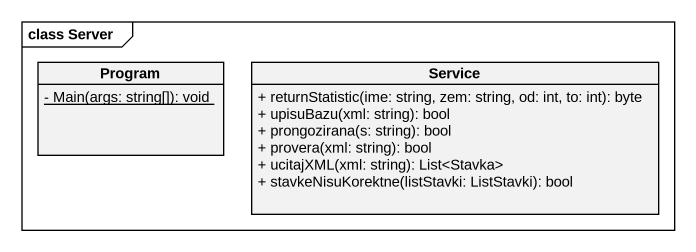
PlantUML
@startuml
mainframe class Server
hide circle
hide empty members
skinparam classAttributeIconSize 0
class Program {
  {static} - Main(args: string[]): void
}
class Service {
  + returnStatistic(ime: string, zem: string, od: int, to: int): byte
  + upisuBazu(xml: string): bool
  + prongozirana(s: string): bool
  + provera(xml: string): bool
  + ucitajXML(xml: string): List<Stavka>
  + stavkeNisuKorektne(listStavki: ListStavki): bool
}
@enduml
